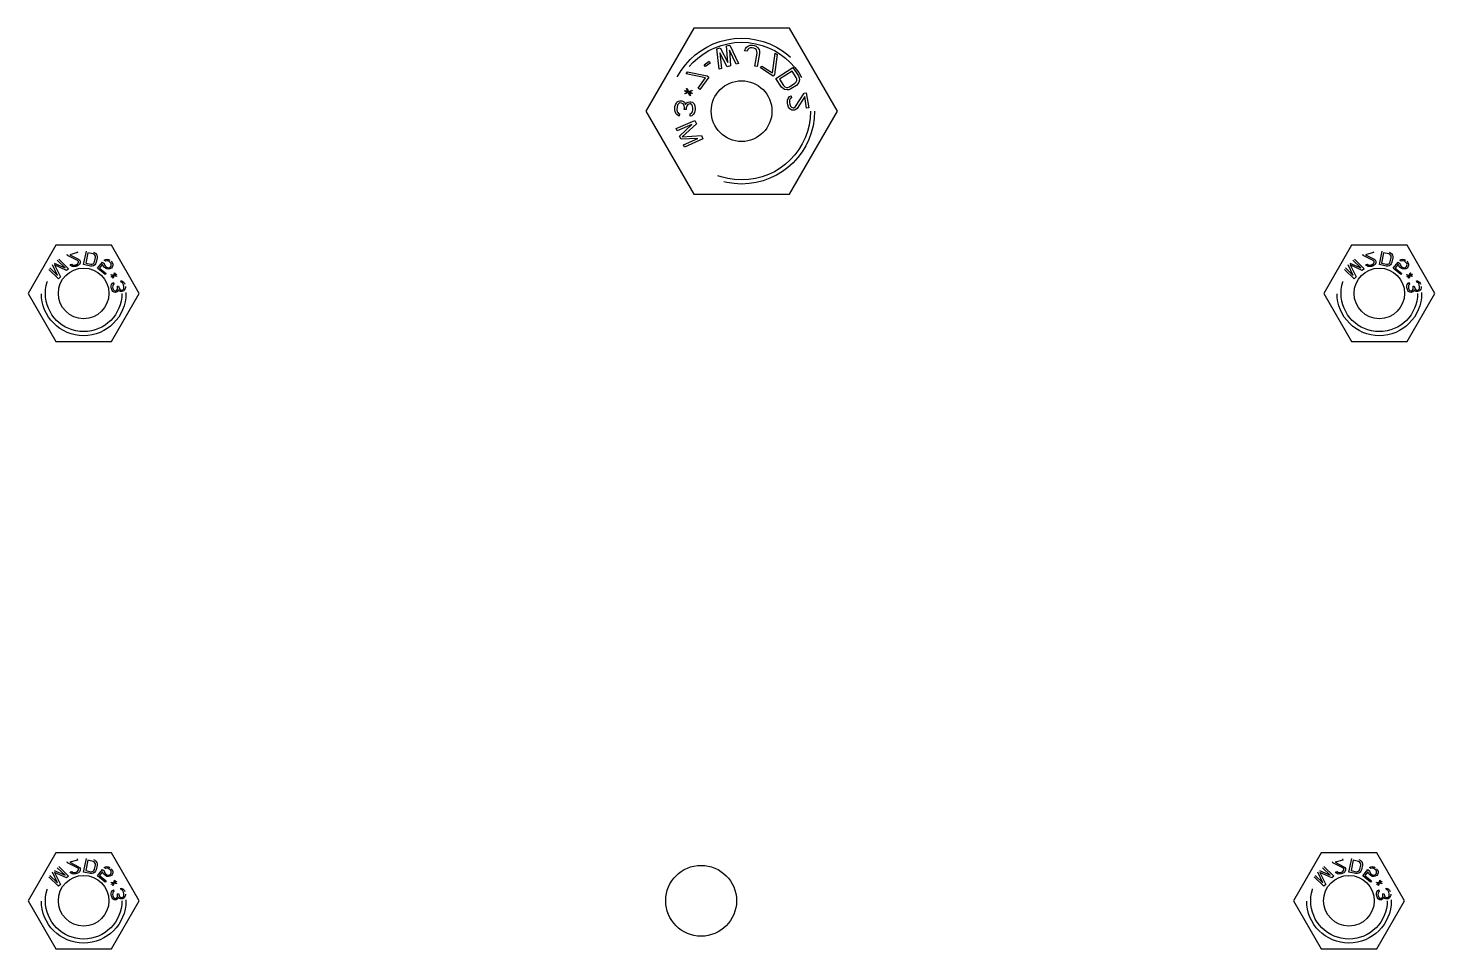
# Model space of a CAD drawing. Header units: millimetres. Extents: x 1262 to 3787, y 0 to 841.
# Drawn here: x 2233.9 to 2303.4, y 370.8 to 416.3 of the extents above; entities that cross this region are included whole.
import ezdxf

# ---------------------------------------------------------------- set-up
doc = ezdxf.new("R2010")
doc.units = ezdxf.units.MM
doc.header["$LTSCALE"] = 65.395
doc.linetypes.add('HIDDEN', pattern=[0.2, 0.1, -0.1])
doc.layers.get('0').update_dxf_attribs({"linetype": 'CONTINUOUS'})
doc.layers.add('02___PRT_ALL_AXES', color=7, linetype='CONTINUOUS')
doc.layers.add('DEFAULT_2', color=8, linetype='HIDDEN')

msp = doc.modelspace()

# ---------------------------------------------------------------- linework, layer by layer
at = {"color": 7, "linetype": 'Continuous'}
for p, q in [((2266.767, 416.304), (2264.4, 412.204)), ((2271.501, 416.304), (2266.767, 416.304)), ((2273.869, 412.204), (2271.501, 416.304)), ((2264.4, 412.204), (2266.767, 408.104)), ((2271.501, 408.104), (2273.869, 412.204)), ((2266.767, 408.104), (2271.501, 408.104)), ((2235.263, 405.579), (2233.892, 403.204)), ((2238.005, 405.579), (2235.263, 405.579)), ((2239.377, 403.204), (2238.005, 405.579)), ((2299.263, 405.579), (2297.892, 403.204)), ((2302.005, 405.579), (2299.263, 405.579)), ((2303.377, 403.204), (2302.005, 405.579)), ((2233.892, 403.204), (2235.263, 400.829)), ((2238.005, 400.829), (2239.377, 403.204)), ((2297.892, 403.204), (2299.263, 400.829)), ((2302.005, 400.829), (2303.377, 403.204)), ((2235.263, 400.829), (2238.005, 400.829)), ((2299.263, 400.829), (2302.005, 400.829)), ((2235.263, 375.579), (2233.892, 373.204)), ((2238.005, 375.579), (2235.263, 375.579)), ((2239.377, 373.204), (2238.005, 375.579)), ((2297.763, 375.579), (2296.392, 373.204)), ((2300.505, 375.579), (2297.763, 375.579)), ((2301.877, 373.204), (2300.505, 375.579)), ((2233.892, 373.204), (2235.263, 370.829)), ((2238.005, 370.829), (2239.377, 373.204)), ((2296.392, 373.204), (2297.763, 370.829)), ((2300.505, 370.829), (2301.877, 373.204)), ((2235.263, 370.829), (2238.005, 370.829)), ((2297.763, 370.829), (2300.505, 370.829))]:
    msp.add_line(p, q, dxfattribs=at)
at = {"layer": '02___PRT_ALL_AXES', "color": 3, "linetype": 'Continuous'}
for centre, radius in [((2269.134, 412.204), 1.5), ((2236.634, 403.204), 1.25), ((2300.634, 403.204), 1.25), ((2267.134, 373.204), 1.75), ((2236.634, 373.204), 1.25), ((2299.134, 373.204), 1.25)]:
    msp.add_circle(centre, radius, dxfattribs=at)
at = {"layer": 'DEFAULT_2', "color": 8, "linetype": 'HIDDEN'}
for p, q in [((2267.911, 415.287), (2268.071, 415.332)), ((2268.024, 414.279), (2267.911, 415.287)), ((2268.425, 414.393), (2268.055, 415.084)), ((2268.055, 415.084), (2268.145, 414.313)), ((2268.071, 415.332), (2268.453, 414.6)), ((2268.392, 415.423), (2268.552, 415.469)), ((2268.453, 414.6), (2268.392, 415.423)), ((2268.866, 414.518), (2268.536, 415.221)), ((2268.536, 415.221), (2268.585, 414.439)), ((2268.552, 415.469), (2268.986, 414.553)), ((2269.283, 415.183), (2269.322, 415.284)), ((2269.406, 415.161), (2269.283, 415.183)), ((2269.322, 415.284), (2269.378, 415.361)), ((2269.378, 415.361), (2269.475, 415.43)), ((2269.441, 415.241), (2269.406, 415.161)), ((2269.494, 415.297), (2269.441, 415.241)), ((2269.475, 415.43), (2269.564, 415.457)), ((2269.563, 415.328), (2269.494, 415.297)), ((2269.648, 415.334), (2269.563, 415.328)), ((2269.564, 415.457), (2269.671, 415.46)), ((2269.73, 415.32), (2269.648, 415.334)), ((2269.671, 415.46), (2269.753, 415.445)), ((2269.809, 415.284), (2269.73, 415.32)), ((2269.753, 415.445), (2269.852, 415.406)), ((2269.783, 414.424), (2269.898, 415.074)), ((2269.863, 415.231), (2269.809, 415.284)), ((2269.852, 415.406), (2269.926, 415.35)), ((2269.893, 415.161), (2269.863, 415.231)), ((2269.898, 415.074), (2269.893, 415.161)), ((2270.021, 415.052), (2269.906, 414.402)), ((2269.926, 415.35), (2269.993, 415.251)), ((2269.993, 415.251), (2270.019, 415.16)), ((2270.019, 415.16), (2270.021, 415.052)), ((2270.652, 414.088), (2270.787, 415.065)), ((2270.892, 414.997), (2270.757, 414.02)), ((2270.787, 415.065), (2270.892, 414.997)), ((2266.391, 414.045), (2266.466, 414.145)), ((2266.466, 414.145), (2267.431, 413.944)), ((2267.288, 414.495), (2267.525, 414.665)), ((2267.35, 414.409), (2267.288, 414.495)), ((2267.587, 414.579), (2267.35, 414.409)), ((2267.525, 414.665), (2267.587, 414.579)), ((2268.145, 414.313), (2268.024, 414.279)), ((2268.585, 414.439), (2268.425, 414.393)), ((2268.986, 414.553), (2268.866, 414.518)), ((2269.906, 414.402), (2269.783, 414.424)), ((2270.069, 414.338), (2270.127, 414.428)), ((2270.699, 413.931), (2270.069, 414.338)), ((2270.127, 414.428), (2270.652, 414.088)), ((2270.83, 413.812), (2271.667, 414.36)), ((2271.629, 414.185), (2271.006, 413.777)), ((2271.834, 413.872), (2271.629, 414.185)), ((2271.667, 414.36), (2271.941, 413.942)), ((2267.356, 413.844), (2266.391, 414.045)), ((2266.982, 413.343), (2267.356, 413.844)), ((2267.516, 413.88), (2267.067, 413.28)), ((2267.431, 413.944), (2267.516, 413.88)), ((2270.757, 414.02), (2270.699, 413.931)), ((2271.104, 413.394), (2270.83, 413.812)), ((2271.006, 413.777), (2271.211, 413.464)), ((2271.211, 413.464), (2271.274, 413.406)), ((2271.503, 413.406), (2271.77, 413.581)), ((2271.839, 413.476), (2271.572, 413.301)), ((2271.77, 413.581), (2271.83, 413.645)), ((2271.83, 413.645), (2271.86, 413.715)), ((2271.862, 413.79), (2271.834, 413.872)), ((2271.916, 413.552), (2271.839, 413.476)), ((2271.86, 413.715), (2271.862, 413.79)), ((2271.965, 413.633), (2271.916, 413.552)), ((2271.941, 413.942), (2271.98, 413.843)), ((2271.99, 413.75), (2271.965, 413.633)), ((2271.98, 413.843), (2271.99, 413.75)), ((2266.322, 413.192), (2266.336, 413.231)), ((2266.462, 413.141), (2266.322, 413.192)), ((2266.326, 413.08), (2266.462, 413.141)), ((2266.338, 413.053), (2266.326, 413.08)), ((2266.336, 413.231), (2266.476, 413.18)), ((2266.501, 413.126), (2266.338, 413.053)), ((2266.412, 413.314), (2266.439, 413.326)), ((2266.476, 413.18), (2266.412, 413.314)), ((2266.439, 413.326), (2266.516, 413.165)), ((2266.578, 412.964), (2266.501, 413.126)), ((2266.516, 413.165), (2266.679, 413.238)), ((2266.681, 413.06), (2266.541, 413.111)), ((2266.541, 413.111), (2266.605, 412.977)), ((2266.692, 413.211), (2266.556, 413.15)), ((2266.556, 413.15), (2266.696, 413.099)), ((2266.605, 412.977), (2266.578, 412.964)), ((2266.679, 413.238), (2266.692, 413.211)), ((2266.696, 413.099), (2266.681, 413.06)), ((2267.067, 413.28), (2266.982, 413.343)), ((2271.179, 413.318), (2271.104, 413.394)), ((2271.26, 413.272), (2271.179, 413.318)), ((2271.377, 413.249), (2271.26, 413.272)), ((2271.274, 413.406), (2271.344, 413.377)), ((2271.344, 413.377), (2271.42, 413.377)), ((2271.471, 413.261), (2271.377, 413.249)), ((2271.398, 412.745), (2271.426, 412.834)), ((2271.4, 412.597), (2271.398, 412.745)), ((2271.42, 413.377), (2271.503, 413.406)), ((2271.426, 412.834), (2271.497, 412.93)), ((2271.572, 413.301), (2271.471, 413.261)), ((2271.497, 412.93), (2271.577, 412.964)), ((2271.506, 412.742), (2271.502, 412.635)), ((2271.538, 412.81), (2271.506, 412.742)), ((2271.594, 412.862), (2271.538, 412.81)), ((2271.577, 412.964), (2271.594, 412.862)), ((2271.794, 412.43), (2272.225, 413.092)), ((2272.252, 412.928), (2271.874, 412.338)), ((2272.225, 413.092), (2272.33, 413.109)), ((2272.346, 412.352), (2272.252, 412.928)), ((2272.33, 413.109), (2272.451, 412.369)), ((2265.834, 412.265), (2265.841, 412.431)), ((2265.851, 412.181), (2265.834, 412.265)), ((2265.841, 412.431), (2265.866, 412.514)), ((2265.89, 412.095), (2265.851, 412.181)), ((2265.866, 412.514), (2265.912, 412.595)), ((2265.93, 412.031), (2265.89, 412.095)), ((2265.912, 412.595), (2265.957, 412.656)), ((2265.946, 412.406), (2265.941, 412.281)), ((2265.941, 412.281), (2265.958, 412.176)), ((2265.972, 412.509), (2265.946, 412.406)), ((2265.957, 412.656), (2266.023, 412.694)), ((2265.958, 412.176), (2265.977, 412.133)), ((2265.995, 412.55), (2265.972, 412.509)), ((2265.977, 412.133), (2266.018, 412.09)), ((2266.04, 412.589), (2265.995, 412.55)), ((2266.018, 412.09), (2266.059, 412.067)), ((2266.023, 412.694), (2266.088, 412.712)), ((2266.083, 412.608), (2266.04, 412.589)), ((2266.059, 412.067), (2266.055, 411.963)), ((2266.168, 412.605), (2266.083, 412.608)), ((2266.088, 412.712), (2266.173, 412.709)), ((2266.251, 412.559), (2266.168, 412.605)), ((2266.173, 412.709), (2266.257, 412.684)), ((2266.291, 412.495), (2266.251, 412.559)), ((2266.257, 412.684), (2266.319, 412.64)), ((2266.307, 412.369), (2266.291, 412.495)), ((2266.303, 412.286), (2266.307, 412.369)), ((2266.388, 412.282), (2266.303, 412.286)), ((2266.319, 412.64), (2266.357, 412.534)), ((2266.357, 412.534), (2266.424, 412.614)), ((2266.392, 412.365), (2266.388, 412.282)), ((2266.44, 412.488), (2266.392, 412.365)), ((2266.424, 412.614), (2266.49, 412.653)), ((2266.484, 412.528), (2266.44, 412.488)), ((2266.571, 412.566), (2266.484, 412.528)), ((2266.49, 412.653), (2266.576, 412.67)), ((2266.614, 412.564), (2266.571, 412.566)), ((2266.576, 412.67), (2266.618, 412.668)), ((2266.587, 411.961), (2266.592, 412.065)), ((2266.592, 412.065), (2266.657, 412.104)), ((2266.676, 412.52), (2266.614, 412.564)), ((2266.618, 412.668), (2266.702, 412.644)), ((2266.657, 412.104), (2266.703, 412.164)), ((2266.762, 412.057), (2266.673, 411.978)), ((2266.715, 412.455), (2266.676, 412.52)), ((2266.702, 412.644), (2266.784, 412.557)), ((2266.703, 412.164), (2266.728, 412.267)), ((2266.732, 412.35), (2266.715, 412.455)), ((2266.728, 412.267), (2266.732, 412.35)), ((2266.808, 412.139), (2266.762, 412.057)), ((2266.784, 412.557), (2266.823, 412.472)), ((2266.836, 412.283), (2266.808, 412.139)), ((2266.823, 412.472), (2266.837, 412.325)), ((2266.837, 412.325), (2266.836, 412.283)), ((2271.414, 412.515), (2271.4, 412.597)), ((2271.455, 412.395), (2271.414, 412.515)), ((2271.511, 412.32), (2271.455, 412.395)), ((2271.502, 412.635), (2271.516, 412.553)), ((2271.608, 412.252), (2271.511, 412.32)), ((2271.516, 412.553), (2271.553, 412.454)), ((2271.553, 412.454), (2271.606, 412.399)), ((2271.606, 412.399), (2271.675, 412.368)), ((2271.696, 412.245), (2271.608, 412.252)), ((2271.675, 412.368), (2271.717, 412.375)), ((2271.738, 412.252), (2271.696, 412.245)), ((2271.717, 412.375), (2271.794, 412.43)), ((2271.818, 412.286), (2271.738, 412.252)), ((2271.874, 412.338), (2271.818, 412.286)), ((2272.451, 412.369), (2272.346, 412.352)), ((2265.908, 411.35), (2266.825, 411.747)), ((2265.992, 411.987), (2265.93, 412.031)), ((2266.68, 411.548), (2265.957, 411.235)), ((2266.055, 411.963), (2265.992, 411.987)), ((2266.073, 410.967), (2266.68, 411.548)), ((2266.9, 411.575), (2266.204, 410.933)), ((2266.673, 411.978), (2266.587, 411.961)), ((2266.825, 411.747), (2266.9, 411.575)), ((2265.957, 411.235), (2265.908, 411.35)), ((2266.14, 410.814), (2266.073, 410.967)), ((2266.978, 410.86), (2266.14, 410.814)), ((2266.204, 410.933), (2267.148, 411.002)), ((2266.256, 410.547), (2266.978, 410.86)), ((2267.223, 410.83), (2266.306, 410.432)), ((2267.148, 411.002), (2267.223, 410.83)), ((2266.306, 410.432), (2266.256, 410.547)), ((2235.833, 405.072), (2235.817, 405.127)), ((2236.338, 405.214), (2235.945, 405.103)), ((2235.945, 405.103), (2236.385, 404.887)), ((2236.322, 405.27), (2236.338, 405.214)), ((2236.634, 404.624), (2236.774, 405.289)), ((2236.845, 405.203), (2236.738, 404.693)), ((2237.102, 405.15), (2236.845, 405.203)), ((2237.156, 405.123), (2237.102, 405.15)), ((2237.125, 405.235), (2237.189, 405.207)), ((2237.193, 405.085), (2237.156, 405.123)), ((2237.189, 405.207), (2237.24, 405.166)), ((2237.24, 405.166), (2237.285, 405.096)), ((2299.833, 405.072), (2299.817, 405.127)), ((2300.338, 405.214), (2299.945, 405.103)), ((2299.945, 405.103), (2300.385, 404.887)), ((2300.322, 405.27), (2300.338, 405.214)), ((2300.634, 404.624), (2300.774, 405.289)), ((2300.845, 405.203), (2300.738, 404.693)), ((2301.102, 405.15), (2300.845, 405.203)), ((2301.156, 405.123), (2301.102, 405.15)), ((2301.125, 405.235), (2301.189, 405.207)), ((2301.193, 405.085), (2301.156, 405.123)), ((2301.189, 405.207), (2301.24, 405.166)), ((2301.24, 405.166), (2301.285, 405.096)), ((2234.964, 404.459), (2235.347, 404.087)), ((2235.347, 404.087), (2235.094, 404.617)), ((2235.176, 404.701), (2235.713, 404.464)), ((2235.789, 404.329), (2235.188, 404.607)), ((2235.188, 404.607), (2235.484, 404.015)), ((2235.713, 404.464), (2235.329, 404.836)), ((2235.4, 404.89), (2235.881, 404.423)), ((2235.881, 404.423), (2235.789, 404.329)), ((2236.327, 404.824), (2235.833, 405.072)), ((2235.973, 404.631), (2236.043, 404.651)), ((2236.003, 404.578), (2235.973, 404.631)), ((2236.075, 404.536), (2236.003, 404.578)), ((2236.043, 404.651), (2236.083, 404.616)), ((2236.14, 404.524), (2236.075, 404.536)), ((2236.083, 404.616), (2236.133, 404.599)), ((2236.133, 404.599), (2236.208, 404.605)), ((2236.242, 404.537), (2236.14, 404.524)), ((2236.208, 404.605), (2236.264, 404.621)), ((2236.298, 404.553), (2236.242, 404.537)), ((2236.264, 404.621), (2236.33, 404.655)), ((2236.378, 404.591), (2236.298, 404.553)), ((2236.372, 404.775), (2236.327, 404.824)), ((2236.33, 404.655), (2236.364, 404.695)), ((2236.364, 404.695), (2236.38, 404.746)), ((2236.38, 404.746), (2236.372, 404.775)), ((2236.426, 404.636), (2236.378, 404.591)), ((2236.385, 404.887), (2236.425, 404.852)), ((2236.425, 404.852), (2236.456, 404.799)), ((2236.466, 404.709), (2236.426, 404.636)), ((2236.456, 404.799), (2236.464, 404.77)), ((2236.464, 404.77), (2236.466, 404.709)), ((2236.977, 404.552), (2236.634, 404.624)), ((2236.738, 404.693), (2236.995, 404.639)), ((2237.051, 404.552), (2236.977, 404.552)), ((2236.995, 404.639), (2237.055, 404.642)), ((2237.115, 404.569), (2237.051, 404.552)), ((2237.055, 404.642), (2237.104, 404.662)), ((2237.104, 404.662), (2237.142, 404.7)), ((2237.184, 404.615), (2237.115, 404.569)), ((2237.142, 404.7), (2237.169, 404.755)), ((2237.169, 404.755), (2237.214, 404.974)), ((2237.225, 404.667), (2237.184, 404.615)), ((2237.212, 405.035), (2237.193, 405.085)), ((2237.214, 404.974), (2237.212, 405.035)), ((2237.254, 404.737), (2237.225, 404.667)), ((2237.3, 404.956), (2237.254, 404.737)), ((2237.285, 405.096), (2237.301, 405.032)), ((2237.301, 405.032), (2237.3, 404.956)), ((2237.316, 404.443), (2237.562, 404.742)), ((2237.699, 404.128), (2237.316, 404.443)), ((2237.571, 404.638), (2237.42, 404.454)), ((2237.42, 404.454), (2237.746, 404.185)), ((2237.562, 404.742), (2237.641, 404.677)), ((2237.599, 404.557), (2237.571, 404.638)), ((2237.646, 404.499), (2237.599, 404.557)), ((2237.641, 404.677), (2237.658, 404.605)), ((2237.713, 404.444), (2237.646, 404.499)), ((2237.648, 404.845), (2237.708, 404.873)), ((2237.715, 404.79), (2237.648, 404.845)), ((2237.658, 404.605), (2237.693, 404.557)), ((2237.693, 404.557), (2237.761, 404.501)), ((2237.708, 404.873), (2237.78, 404.891)), ((2237.779, 404.409), (2237.713, 404.444)), ((2237.776, 404.817), (2237.715, 404.79)), ((2237.761, 404.501), (2237.815, 404.475)), ((2237.828, 404.812), (2237.776, 404.817)), ((2237.864, 404.397), (2237.779, 404.409)), ((2237.78, 404.891), (2237.864, 404.879)), ((2237.815, 404.475), (2237.868, 404.471)), ((2237.883, 404.787), (2237.828, 404.812)), ((2237.864, 404.879), (2237.928, 404.845)), ((2237.935, 404.415), (2237.864, 404.397)), ((2237.868, 404.471), (2237.919, 404.486)), ((2237.95, 404.731), (2237.883, 404.787)), ((2237.919, 404.486), (2237.959, 404.512)), ((2238.005, 404.454), (2237.935, 404.415)), ((2237.986, 404.682), (2237.95, 404.731)), ((2237.959, 404.512), (2237.977, 404.535)), ((2237.977, 404.535), (2237.995, 404.578)), ((2238.001, 404.631), (2237.986, 404.682)), ((2237.995, 404.578), (2238.001, 404.631)), ((2237.999, 404.786), (2238.044, 404.73)), ((2238.043, 404.5), (2238.005, 404.454)), ((2238.068, 404.576), (2238.043, 404.5)), ((2238.044, 404.73), (2238.072, 404.65)), ((2238.072, 404.65), (2238.068, 404.576)), ((2298.964, 404.459), (2299.347, 404.087)), ((2299.347, 404.087), (2299.094, 404.617)), ((2299.176, 404.701), (2299.713, 404.464)), ((2299.789, 404.329), (2299.188, 404.607)), ((2299.188, 404.607), (2299.484, 404.015)), ((2299.713, 404.464), (2299.329, 404.836)), ((2299.4, 404.89), (2299.881, 404.423)), ((2299.881, 404.423), (2299.789, 404.329)), ((2300.327, 404.824), (2299.833, 405.072)), ((2299.973, 404.631), (2300.043, 404.651)), ((2300.003, 404.578), (2299.973, 404.631)), ((2300.075, 404.536), (2300.003, 404.578)), ((2300.043, 404.651), (2300.083, 404.616)), ((2300.14, 404.524), (2300.075, 404.536)), ((2300.083, 404.616), (2300.133, 404.599)), ((2300.133, 404.599), (2300.208, 404.605)), ((2300.242, 404.537), (2300.14, 404.524)), ((2300.208, 404.605), (2300.264, 404.621)), ((2300.298, 404.553), (2300.242, 404.537)), ((2300.264, 404.621), (2300.33, 404.655)), ((2300.378, 404.591), (2300.298, 404.553)), ((2300.372, 404.775), (2300.327, 404.824)), ((2300.33, 404.655), (2300.364, 404.695)), ((2300.364, 404.695), (2300.38, 404.746)), ((2300.38, 404.746), (2300.372, 404.775)), ((2300.426, 404.636), (2300.378, 404.591)), ((2300.385, 404.887), (2300.425, 404.852)), ((2300.425, 404.852), (2300.456, 404.799)), ((2300.466, 404.709), (2300.426, 404.636)), ((2300.456, 404.799), (2300.464, 404.77)), ((2300.464, 404.77), (2300.466, 404.709)), ((2300.977, 404.552), (2300.634, 404.624)), ((2300.738, 404.693), (2300.995, 404.639)), ((2301.051, 404.552), (2300.977, 404.552)), ((2300.995, 404.639), (2301.055, 404.642)), ((2301.115, 404.569), (2301.051, 404.552)), ((2301.055, 404.642), (2301.104, 404.662)), ((2301.104, 404.662), (2301.142, 404.7)), ((2301.184, 404.615), (2301.115, 404.569)), ((2301.142, 404.7), (2301.169, 404.755)), ((2301.169, 404.755), (2301.214, 404.974)), ((2301.225, 404.667), (2301.184, 404.615)), ((2301.212, 405.035), (2301.193, 405.085)), ((2301.214, 404.974), (2301.212, 405.035)), ((2301.254, 404.737), (2301.225, 404.667)), ((2301.3, 404.956), (2301.254, 404.737)), ((2301.285, 405.096), (2301.301, 405.032)), ((2301.301, 405.032), (2301.3, 404.956)), ((2301.316, 404.443), (2301.562, 404.742)), ((2301.699, 404.128), (2301.316, 404.443)), ((2301.571, 404.638), (2301.42, 404.454)), ((2301.42, 404.454), (2301.746, 404.185)), ((2301.562, 404.742), (2301.641, 404.677)), ((2301.599, 404.557), (2301.571, 404.638)), ((2301.646, 404.499), (2301.599, 404.557)), ((2301.641, 404.677), (2301.658, 404.605)), ((2301.713, 404.444), (2301.646, 404.499)), ((2301.648, 404.845), (2301.708, 404.873)), ((2301.715, 404.79), (2301.648, 404.845)), ((2301.658, 404.605), (2301.693, 404.557)), ((2301.693, 404.557), (2301.761, 404.501)), ((2301.708, 404.873), (2301.78, 404.891)), ((2301.779, 404.409), (2301.713, 404.444)), ((2301.776, 404.817), (2301.715, 404.79)), ((2301.761, 404.501), (2301.815, 404.475)), ((2301.828, 404.812), (2301.776, 404.817)), ((2301.864, 404.397), (2301.779, 404.409)), ((2301.78, 404.891), (2301.864, 404.879)), ((2301.815, 404.475), (2301.868, 404.471)), ((2301.883, 404.787), (2301.828, 404.812)), ((2301.864, 404.879), (2301.928, 404.845)), ((2301.935, 404.415), (2301.864, 404.397)), ((2301.868, 404.471), (2301.919, 404.486)), ((2301.95, 404.731), (2301.883, 404.787)), ((2301.919, 404.486), (2301.959, 404.512)), ((2302.005, 404.454), (2301.935, 404.415)), ((2301.986, 404.682), (2301.95, 404.731)), ((2301.959, 404.512), (2301.977, 404.535)), ((2301.977, 404.535), (2301.995, 404.578)), ((2302.001, 404.631), (2301.986, 404.682)), ((2301.995, 404.578), (2302.001, 404.631)), ((2301.999, 404.786), (2302.044, 404.73)), ((2302.043, 404.5), (2302.005, 404.454)), ((2302.068, 404.576), (2302.043, 404.5)), ((2302.044, 404.73), (2302.072, 404.65)), ((2302.072, 404.65), (2302.068, 404.576)), ((2235.393, 403.921), (2234.912, 404.388)), ((2235.484, 404.015), (2235.393, 403.921)), ((2237.746, 404.185), (2237.699, 404.128)), ((2237.992, 404.108), (2237.997, 404.128)), ((2238.093, 404.083), (2237.992, 404.108)), ((2237.997, 404.128), (2238.118, 404.098)), ((2238.003, 404.03), (2238.093, 404.083)), ((2238.017, 404.005), (2238.003, 404.03)), ((2238.011, 403.645), (2238.058, 403.713)), ((2238.107, 404.058), (2238.017, 404.005)), ((2238.058, 403.713), (2238.114, 403.739)), ((2238.08, 403.957), (2238.107, 404.058)), ((2238.1, 403.952), (2238.08, 403.957)), ((2238.133, 404.073), (2238.1, 403.952)), ((2238.114, 403.739), (2238.128, 403.667)), ((2238.118, 404.098), (2238.151, 404.218)), ((2238.254, 404.042), (2238.133, 404.073)), ((2238.172, 404.213), (2238.144, 404.113)), ((2238.144, 404.113), (2238.234, 404.165)), ((2238.151, 404.218), (2238.172, 404.213)), ((2238.249, 404.14), (2238.159, 404.088)), ((2238.159, 404.088), (2238.26, 404.062)), ((2238.234, 404.165), (2238.249, 404.14)), ((2238.26, 404.062), (2238.254, 404.042)), ((2238.477, 403.823), (2238.524, 403.817)), ((2238.491, 403.751), (2238.477, 403.823)), ((2238.523, 403.743), (2238.491, 403.751)), ((2238.557, 403.72), (2238.523, 403.743)), ((2238.524, 403.817), (2238.573, 403.797)), ((2238.577, 403.694), (2238.557, 403.72)), ((2238.573, 403.797), (2238.61, 403.759)), ((2238.61, 403.759), (2238.651, 403.708)), ((2238.651, 403.708), (2238.675, 403.657)), ((2299.393, 403.921), (2298.912, 404.388)), ((2299.484, 404.015), (2299.393, 403.921)), ((2301.746, 404.185), (2301.699, 404.128)), ((2301.992, 404.108), (2301.997, 404.128)), ((2302.093, 404.083), (2301.992, 404.108)), ((2301.997, 404.128), (2302.118, 404.098)), ((2302.003, 404.03), (2302.093, 404.083)), ((2302.017, 404.005), (2302.003, 404.03)), ((2302.011, 403.645), (2302.058, 403.713)), ((2302.107, 404.058), (2302.017, 404.005)), ((2302.058, 403.713), (2302.114, 403.739)), ((2302.08, 403.957), (2302.107, 404.058)), ((2302.1, 403.952), (2302.08, 403.957)), ((2302.133, 404.073), (2302.1, 403.952)), ((2302.114, 403.739), (2302.128, 403.667)), ((2302.118, 404.098), (2302.151, 404.218)), ((2302.254, 404.042), (2302.133, 404.073)), ((2302.172, 404.213), (2302.144, 404.113)), ((2302.144, 404.113), (2302.234, 404.165)), ((2302.151, 404.218), (2302.172, 404.213)), ((2302.249, 404.14), (2302.159, 404.088)), ((2302.159, 404.088), (2302.26, 404.062)), ((2302.234, 404.165), (2302.249, 404.14)), ((2302.26, 404.062), (2302.254, 404.042)), ((2302.477, 403.823), (2302.524, 403.817)), ((2302.491, 403.751), (2302.477, 403.823)), ((2302.523, 403.743), (2302.491, 403.751)), ((2302.557, 403.72), (2302.523, 403.743)), ((2302.524, 403.817), (2302.573, 403.797)), ((2302.577, 403.694), (2302.557, 403.72)), ((2302.573, 403.797), (2302.61, 403.759)), ((2302.61, 403.759), (2302.651, 403.708)), ((2302.651, 403.708), (2302.675, 403.657)), ((2237.992, 403.582), (2238.011, 403.645)), ((2237.997, 403.479), (2237.992, 403.582)), ((2238.002, 403.45), (2237.997, 403.479)), ((2238.036, 403.353), (2238.002, 403.45)), ((2238.076, 403.301), (2238.036, 403.353)), ((2238.068, 403.582), (2238.067, 403.507)), ((2238.067, 403.507), (2238.078, 403.45)), ((2238.089, 403.63), (2238.068, 403.582)), ((2238.146, 403.255), (2238.076, 403.301)), ((2238.078, 403.45), (2238.106, 403.381)), ((2238.128, 403.667), (2238.089, 403.63)), ((2238.106, 403.381), (2238.144, 403.344)), ((2238.144, 403.344), (2238.193, 403.323)), ((2238.207, 403.252), (2238.146, 403.255)), ((2238.193, 403.323), (2238.223, 403.329)), ((2238.236, 403.257), (2238.207, 403.252)), ((2238.223, 403.329), (2238.276, 403.369)), ((2238.292, 403.283), (2238.236, 403.257)), ((2238.276, 403.369), (2238.299, 403.403)), ((2238.33, 403.32), (2238.292, 403.283)), ((2238.299, 403.403), (2238.312, 403.495)), ((2238.301, 403.552), (2238.36, 403.563)), ((2238.312, 403.495), (2238.301, 403.552)), ((2238.363, 403.386), (2238.33, 403.32)), ((2238.36, 403.563), (2238.371, 403.506)), ((2238.406, 403.32), (2238.363, 403.386)), ((2238.371, 403.506), (2238.402, 403.423)), ((2238.402, 403.423), (2238.439, 403.385)), ((2238.456, 403.299), (2238.406, 403.32)), ((2238.439, 403.385), (2238.503, 403.368)), ((2238.517, 403.296), (2238.456, 403.299)), ((2238.503, 403.368), (2238.562, 403.379)), ((2238.575, 403.307), (2238.517, 403.296)), ((2238.562, 403.379), (2238.588, 403.399)), ((2238.617, 403.33), (2238.575, 403.307)), ((2238.606, 403.625), (2238.577, 403.694)), ((2238.588, 403.399), (2238.612, 403.433)), ((2238.622, 403.539), (2238.606, 403.625)), ((2238.612, 403.433), (2238.621, 403.465)), ((2238.655, 403.367), (2238.617, 403.33)), ((2238.621, 403.465), (2238.622, 403.539)), ((2238.676, 403.416), (2238.655, 403.367)), ((2238.694, 403.479), (2238.676, 403.416)), ((2238.698, 403.535), (2238.694, 403.479)), ((2301.992, 403.582), (2302.011, 403.645)), ((2301.997, 403.479), (2301.992, 403.582)), ((2302.002, 403.45), (2301.997, 403.479)), ((2302.036, 403.353), (2302.002, 403.45)), ((2302.076, 403.301), (2302.036, 403.353)), ((2302.068, 403.582), (2302.067, 403.507)), ((2302.067, 403.507), (2302.078, 403.45)), ((2302.089, 403.63), (2302.068, 403.582)), ((2302.146, 403.255), (2302.076, 403.301)), ((2302.078, 403.45), (2302.106, 403.381)), ((2302.128, 403.667), (2302.089, 403.63)), ((2302.106, 403.381), (2302.144, 403.344)), ((2302.144, 403.344), (2302.193, 403.323)), ((2302.207, 403.252), (2302.146, 403.255)), ((2302.193, 403.323), (2302.223, 403.329)), ((2302.236, 403.257), (2302.207, 403.252)), ((2302.223, 403.329), (2302.276, 403.369)), ((2302.292, 403.283), (2302.236, 403.257)), ((2302.276, 403.369), (2302.299, 403.403)), ((2302.33, 403.32), (2302.292, 403.283)), ((2302.299, 403.403), (2302.312, 403.495)), ((2302.301, 403.552), (2302.36, 403.563)), ((2302.312, 403.495), (2302.301, 403.552)), ((2302.363, 403.386), (2302.33, 403.32)), ((2302.36, 403.563), (2302.371, 403.506)), ((2302.406, 403.32), (2302.363, 403.386)), ((2302.371, 403.506), (2302.402, 403.423)), ((2302.402, 403.423), (2302.439, 403.385)), ((2302.456, 403.299), (2302.406, 403.32)), ((2302.439, 403.385), (2302.503, 403.368)), ((2302.517, 403.296), (2302.456, 403.299)), ((2302.503, 403.368), (2302.562, 403.379)), ((2302.575, 403.307), (2302.517, 403.296)), ((2302.562, 403.379), (2302.588, 403.399)), ((2302.617, 403.33), (2302.575, 403.307)), ((2302.606, 403.625), (2302.577, 403.694)), ((2302.588, 403.399), (2302.612, 403.433)), ((2302.622, 403.539), (2302.606, 403.625)), ((2302.612, 403.433), (2302.621, 403.465)), ((2302.655, 403.367), (2302.617, 403.33)), ((2302.621, 403.465), (2302.622, 403.539)), ((2302.676, 403.416), (2302.655, 403.367)), ((2302.694, 403.479), (2302.676, 403.416)), ((2302.698, 403.535), (2302.694, 403.479)), ((2236.322, 375.27), (2236.338, 375.214)), ((2236.634, 374.624), (2236.774, 375.289)), ((2237.125, 375.235), (2237.189, 375.207)), ((2298.822, 375.27), (2298.838, 375.214)), ((2299.134, 374.624), (2299.274, 375.289)), ((2299.625, 375.235), (2299.689, 375.207)), ((2235.347, 374.087), (2235.094, 374.617)), ((2235.176, 374.701), (2235.713, 374.464)), ((2235.789, 374.329), (2235.188, 374.607)), ((2235.188, 374.607), (2235.484, 374.015)), ((2235.713, 374.464), (2235.329, 374.836)), ((2235.4, 374.89), (2235.881, 374.423)), ((2235.833, 375.072), (2235.817, 375.127)), ((2236.327, 374.824), (2235.833, 375.072)), ((2236.338, 375.214), (2235.945, 375.103)), ((2235.945, 375.103), (2236.385, 374.887)), ((2235.973, 374.631), (2236.043, 374.651)), ((2236.003, 374.578), (2235.973, 374.631)), ((2236.075, 374.536), (2236.003, 374.578)), ((2236.043, 374.651), (2236.083, 374.616)), ((2236.14, 374.524), (2236.075, 374.536)), ((2236.083, 374.616), (2236.133, 374.599)), ((2236.133, 374.599), (2236.208, 374.605)), ((2236.242, 374.537), (2236.14, 374.524)), ((2236.208, 374.605), (2236.264, 374.621)), ((2236.298, 374.553), (2236.242, 374.537)), ((2236.264, 374.621), (2236.33, 374.655)), ((2236.378, 374.591), (2236.298, 374.553)), ((2236.372, 374.775), (2236.327, 374.824)), ((2236.33, 374.655), (2236.364, 374.695)), ((2236.364, 374.695), (2236.38, 374.746)), ((2236.38, 374.746), (2236.372, 374.775)), ((2236.426, 374.636), (2236.378, 374.591)), ((2236.385, 374.887), (2236.425, 374.852)), ((2236.425, 374.852), (2236.456, 374.799)), ((2236.466, 374.709), (2236.426, 374.636)), ((2236.456, 374.799), (2236.464, 374.77)), ((2236.464, 374.77), (2236.466, 374.709)), ((2236.977, 374.552), (2236.634, 374.624)), ((2236.845, 375.203), (2236.738, 374.693)), ((2236.738, 374.693), (2236.995, 374.639)), ((2237.102, 375.15), (2236.845, 375.203)), ((2237.051, 374.552), (2236.977, 374.552)), ((2236.995, 374.639), (2237.055, 374.642)), ((2237.115, 374.569), (2237.051, 374.552)), ((2237.055, 374.642), (2237.104, 374.662)), ((2237.156, 375.123), (2237.102, 375.15)), ((2237.104, 374.662), (2237.142, 374.7)), ((2237.184, 374.615), (2237.115, 374.569)), ((2237.142, 374.7), (2237.169, 374.755)), ((2237.193, 375.085), (2237.156, 375.123)), ((2237.169, 374.755), (2237.214, 374.974)), ((2237.225, 374.667), (2237.184, 374.615)), ((2237.189, 375.207), (2237.24, 375.166)), ((2237.212, 375.035), (2237.193, 375.085)), ((2237.214, 374.974), (2237.212, 375.035)), ((2237.254, 374.737), (2237.225, 374.667)), ((2237.24, 375.166), (2237.285, 375.096)), ((2237.3, 374.956), (2237.254, 374.737)), ((2237.285, 375.096), (2237.301, 375.032)), ((2237.301, 375.032), (2237.3, 374.956)), ((2237.316, 374.443), (2237.562, 374.742)), ((2237.571, 374.638), (2237.42, 374.454)), ((2237.562, 374.742), (2237.641, 374.677)), ((2237.599, 374.557), (2237.571, 374.638)), ((2237.646, 374.499), (2237.599, 374.557)), ((2237.641, 374.677), (2237.658, 374.605)), ((2237.648, 374.845), (2237.708, 374.873)), ((2237.715, 374.79), (2237.648, 374.845)), ((2237.658, 374.605), (2237.693, 374.557)), ((2237.693, 374.557), (2237.761, 374.501)), ((2237.708, 374.873), (2237.78, 374.891)), ((2237.776, 374.817), (2237.715, 374.79)), ((2237.828, 374.812), (2237.776, 374.817)), ((2237.78, 374.891), (2237.864, 374.879)), ((2237.883, 374.787), (2237.828, 374.812)), ((2237.864, 374.879), (2237.928, 374.845)), ((2237.95, 374.731), (2237.883, 374.787)), ((2237.986, 374.682), (2237.95, 374.731)), ((2237.959, 374.512), (2237.977, 374.535)), ((2237.977, 374.535), (2237.995, 374.578)), ((2238.001, 374.631), (2237.986, 374.682)), ((2237.995, 374.578), (2238.001, 374.631)), ((2237.999, 374.786), (2238.044, 374.73)), ((2238.068, 374.576), (2238.043, 374.5)), ((2238.044, 374.73), (2238.072, 374.65)), ((2238.072, 374.65), (2238.068, 374.576)), ((2297.847, 374.087), (2297.594, 374.617)), ((2297.676, 374.701), (2298.213, 374.464)), ((2298.289, 374.329), (2297.688, 374.607)), ((2297.688, 374.607), (2297.984, 374.015)), ((2298.213, 374.464), (2297.829, 374.836)), ((2297.9, 374.89), (2298.381, 374.423)), ((2298.333, 375.072), (2298.317, 375.127)), ((2298.827, 374.824), (2298.333, 375.072)), ((2298.838, 375.214), (2298.445, 375.103)), ((2298.445, 375.103), (2298.885, 374.887)), ((2298.473, 374.631), (2298.543, 374.651)), ((2298.503, 374.578), (2298.473, 374.631)), ((2298.575, 374.536), (2298.503, 374.578)), ((2298.543, 374.651), (2298.583, 374.616)), ((2298.64, 374.524), (2298.575, 374.536)), ((2298.583, 374.616), (2298.633, 374.599)), ((2298.633, 374.599), (2298.708, 374.605)), ((2298.742, 374.537), (2298.64, 374.524)), ((2298.708, 374.605), (2298.764, 374.621)), ((2298.798, 374.553), (2298.742, 374.537)), ((2298.764, 374.621), (2298.83, 374.655)), ((2298.878, 374.591), (2298.798, 374.553)), ((2298.872, 374.775), (2298.827, 374.824)), ((2298.83, 374.655), (2298.864, 374.695)), ((2298.864, 374.695), (2298.88, 374.746)), ((2298.88, 374.746), (2298.872, 374.775)), ((2298.926, 374.636), (2298.878, 374.591)), ((2298.885, 374.887), (2298.925, 374.852)), ((2298.925, 374.852), (2298.956, 374.799)), ((2298.966, 374.709), (2298.926, 374.636)), ((2298.956, 374.799), (2298.964, 374.77)), ((2298.964, 374.77), (2298.966, 374.709)), ((2299.477, 374.552), (2299.134, 374.624)), ((2299.345, 375.203), (2299.238, 374.693)), ((2299.238, 374.693), (2299.495, 374.639)), ((2299.602, 375.15), (2299.345, 375.203)), ((2299.551, 374.552), (2299.477, 374.552)), ((2299.495, 374.639), (2299.555, 374.642)), ((2299.615, 374.569), (2299.551, 374.552)), ((2299.555, 374.642), (2299.604, 374.662)), ((2299.656, 375.123), (2299.602, 375.15)), ((2299.604, 374.662), (2299.642, 374.7)), ((2299.684, 374.615), (2299.615, 374.569)), ((2299.642, 374.7), (2299.669, 374.755)), ((2299.693, 375.085), (2299.656, 375.123)), ((2299.669, 374.755), (2299.714, 374.974)), ((2299.725, 374.667), (2299.684, 374.615)), ((2299.689, 375.207), (2299.74, 375.166)), ((2299.712, 375.035), (2299.693, 375.085)), ((2299.714, 374.974), (2299.712, 375.035)), ((2299.754, 374.737), (2299.725, 374.667)), ((2299.74, 375.166), (2299.785, 375.096)), ((2299.8, 374.956), (2299.754, 374.737)), ((2299.785, 375.096), (2299.801, 375.032)), ((2299.801, 375.032), (2299.8, 374.956)), ((2299.816, 374.443), (2300.062, 374.742)), ((2300.071, 374.638), (2299.92, 374.454)), ((2300.062, 374.742), (2300.141, 374.677)), ((2300.099, 374.557), (2300.071, 374.638)), ((2300.146, 374.499), (2300.099, 374.557)), ((2300.141, 374.677), (2300.158, 374.605)), ((2300.148, 374.845), (2300.208, 374.873)), ((2300.215, 374.79), (2300.148, 374.845)), ((2300.158, 374.605), (2300.193, 374.557)), ((2300.193, 374.557), (2300.261, 374.501)), ((2300.208, 374.873), (2300.28, 374.891)), ((2300.276, 374.817), (2300.215, 374.79)), ((2300.328, 374.812), (2300.276, 374.817)), ((2300.28, 374.891), (2300.364, 374.879)), ((2300.383, 374.787), (2300.328, 374.812)), ((2300.364, 374.879), (2300.428, 374.845)), ((2300.45, 374.731), (2300.383, 374.787)), ((2300.486, 374.682), (2300.45, 374.731)), ((2300.459, 374.512), (2300.477, 374.535)), ((2300.477, 374.535), (2300.495, 374.578)), ((2300.501, 374.631), (2300.486, 374.682)), ((2300.495, 374.578), (2300.501, 374.631)), ((2300.499, 374.786), (2300.544, 374.73)), ((2300.568, 374.576), (2300.543, 374.5)), ((2300.544, 374.73), (2300.572, 374.65)), ((2300.572, 374.65), (2300.568, 374.576)), ((2235.393, 373.921), (2234.912, 374.388)), ((2234.964, 374.459), (2235.347, 374.087)), ((2235.484, 374.015), (2235.393, 373.921)), ((2235.881, 374.423), (2235.789, 374.329)), ((2237.699, 374.128), (2237.316, 374.443)), ((2237.42, 374.454), (2237.746, 374.185)), ((2237.713, 374.444), (2237.646, 374.499)), ((2237.746, 374.185), (2237.699, 374.128)), ((2237.779, 374.409), (2237.713, 374.444)), ((2237.761, 374.501), (2237.815, 374.475)), ((2237.864, 374.397), (2237.779, 374.409)), ((2237.815, 374.475), (2237.868, 374.471)), ((2237.935, 374.415), (2237.864, 374.397)), ((2237.868, 374.471), (2237.919, 374.486)), ((2237.919, 374.486), (2237.959, 374.512)), ((2238.005, 374.454), (2237.935, 374.415)), ((2237.992, 374.108), (2237.997, 374.128)), ((2238.093, 374.083), (2237.992, 374.108)), ((2237.997, 374.128), (2238.118, 374.098)), ((2238.003, 374.03), (2238.093, 374.083)), ((2238.017, 374.005), (2238.003, 374.03)), ((2238.043, 374.5), (2238.005, 374.454)), ((2238.107, 374.058), (2238.017, 374.005)), ((2238.08, 373.957), (2238.107, 374.058)), ((2238.1, 373.952), (2238.08, 373.957)), ((2238.133, 374.073), (2238.1, 373.952)), ((2238.118, 374.098), (2238.151, 374.218)), ((2238.254, 374.042), (2238.133, 374.073)), ((2238.172, 374.213), (2238.144, 374.113)), ((2238.144, 374.113), (2238.234, 374.165)), ((2238.151, 374.218), (2238.172, 374.213)), ((2238.249, 374.14), (2238.159, 374.088)), ((2238.159, 374.088), (2238.26, 374.062)), ((2238.234, 374.165), (2238.249, 374.14)), ((2238.26, 374.062), (2238.254, 374.042)), ((2297.893, 373.921), (2297.412, 374.388)), ((2297.464, 374.459), (2297.847, 374.087)), ((2297.984, 374.015), (2297.893, 373.921)), ((2298.381, 374.423), (2298.289, 374.329)), ((2300.199, 374.128), (2299.816, 374.443)), ((2299.92, 374.454), (2300.246, 374.185)), ((2300.213, 374.444), (2300.146, 374.499)), ((2300.246, 374.185), (2300.199, 374.128)), ((2300.279, 374.409), (2300.213, 374.444)), ((2300.261, 374.501), (2300.315, 374.475)), ((2300.364, 374.397), (2300.279, 374.409)), ((2300.315, 374.475), (2300.368, 374.471)), ((2300.435, 374.415), (2300.364, 374.397)), ((2300.368, 374.471), (2300.419, 374.486)), ((2300.419, 374.486), (2300.459, 374.512)), ((2300.505, 374.454), (2300.435, 374.415)), ((2300.492, 374.108), (2300.497, 374.128)), ((2300.593, 374.083), (2300.492, 374.108)), ((2300.497, 374.128), (2300.618, 374.098)), ((2300.503, 374.03), (2300.593, 374.083)), ((2300.517, 374.005), (2300.503, 374.03)), ((2300.543, 374.5), (2300.505, 374.454)), ((2300.607, 374.058), (2300.517, 374.005)), ((2300.58, 373.957), (2300.607, 374.058)), ((2300.6, 373.952), (2300.58, 373.957)), ((2300.633, 374.073), (2300.6, 373.952)), ((2300.618, 374.098), (2300.651, 374.218)), ((2300.754, 374.042), (2300.633, 374.073)), ((2300.672, 374.213), (2300.644, 374.113)), ((2300.644, 374.113), (2300.734, 374.165)), ((2300.651, 374.218), (2300.672, 374.213)), ((2300.749, 374.14), (2300.659, 374.088)), ((2300.659, 374.088), (2300.76, 374.062)), ((2300.734, 374.165), (2300.749, 374.14)), ((2300.76, 374.062), (2300.754, 374.042)), ((2237.992, 373.582), (2238.011, 373.645)), ((2237.997, 373.479), (2237.992, 373.582)), ((2238.002, 373.45), (2237.997, 373.479)), ((2238.036, 373.353), (2238.002, 373.45)), ((2238.011, 373.645), (2238.058, 373.713)), ((2238.076, 373.301), (2238.036, 373.353)), ((2238.058, 373.713), (2238.114, 373.739)), ((2238.068, 373.582), (2238.067, 373.507)), ((2238.067, 373.507), (2238.078, 373.45)), ((2238.089, 373.63), (2238.068, 373.582)), ((2238.146, 373.255), (2238.076, 373.301)), ((2238.078, 373.45), (2238.106, 373.381)), ((2238.128, 373.667), (2238.089, 373.63)), ((2238.106, 373.381), (2238.144, 373.344)), ((2238.114, 373.739), (2238.128, 373.667)), ((2238.144, 373.344), (2238.193, 373.323)), ((2238.207, 373.252), (2238.146, 373.255)), ((2238.193, 373.323), (2238.223, 373.329)), ((2238.236, 373.257), (2238.207, 373.252)), ((2238.223, 373.329), (2238.276, 373.369)), ((2238.292, 373.283), (2238.236, 373.257)), ((2238.276, 373.369), (2238.299, 373.403)), ((2238.33, 373.32), (2238.292, 373.283)), ((2238.299, 373.403), (2238.312, 373.495)), ((2238.301, 373.552), (2238.36, 373.563)), ((2238.312, 373.495), (2238.301, 373.552)), ((2238.363, 373.386), (2238.33, 373.32)), ((2238.36, 373.563), (2238.371, 373.506)), ((2238.406, 373.32), (2238.363, 373.386)), ((2238.371, 373.506), (2238.402, 373.423)), ((2238.402, 373.423), (2238.439, 373.385)), ((2238.456, 373.299), (2238.406, 373.32)), ((2238.439, 373.385), (2238.503, 373.368)), ((2238.517, 373.296), (2238.456, 373.299)), ((2238.477, 373.823), (2238.524, 373.817)), ((2238.491, 373.751), (2238.477, 373.823)), ((2238.523, 373.743), (2238.491, 373.751)), ((2238.503, 373.368), (2238.562, 373.379)), ((2238.575, 373.307), (2238.517, 373.296)), ((2238.557, 373.72), (2238.523, 373.743)), ((2238.524, 373.817), (2238.573, 373.797)), ((2238.577, 373.694), (2238.557, 373.72)), ((2238.562, 373.379), (2238.588, 373.399)), ((2238.573, 373.797), (2238.61, 373.759)), ((2238.617, 373.33), (2238.575, 373.307)), ((2238.606, 373.625), (2238.577, 373.694)), ((2238.588, 373.399), (2238.612, 373.433)), ((2238.622, 373.539), (2238.606, 373.625)), ((2238.61, 373.759), (2238.651, 373.708)), ((2238.612, 373.433), (2238.621, 373.465)), ((2238.655, 373.367), (2238.617, 373.33)), ((2238.621, 373.465), (2238.622, 373.539)), ((2238.651, 373.708), (2238.675, 373.657)), ((2238.676, 373.416), (2238.655, 373.367)), ((2238.694, 373.479), (2238.676, 373.416)), ((2238.698, 373.535), (2238.694, 373.479)), ((2300.492, 373.582), (2300.511, 373.645)), ((2300.497, 373.479), (2300.492, 373.582)), ((2300.502, 373.45), (2300.497, 373.479)), ((2300.536, 373.353), (2300.502, 373.45)), ((2300.511, 373.645), (2300.558, 373.713)), ((2300.576, 373.301), (2300.536, 373.353)), ((2300.558, 373.713), (2300.614, 373.739)), ((2300.568, 373.582), (2300.567, 373.507)), ((2300.567, 373.507), (2300.578, 373.45)), ((2300.589, 373.63), (2300.568, 373.582)), ((2300.646, 373.255), (2300.576, 373.301)), ((2300.578, 373.45), (2300.606, 373.381)), ((2300.628, 373.667), (2300.589, 373.63)), ((2300.606, 373.381), (2300.644, 373.344)), ((2300.614, 373.739), (2300.628, 373.667)), ((2300.644, 373.344), (2300.693, 373.323)), ((2300.707, 373.252), (2300.646, 373.255)), ((2300.693, 373.323), (2300.723, 373.329)), ((2300.736, 373.257), (2300.707, 373.252)), ((2300.723, 373.329), (2300.776, 373.369)), ((2300.792, 373.283), (2300.736, 373.257)), ((2300.776, 373.369), (2300.799, 373.403)), ((2300.83, 373.32), (2300.792, 373.283)), ((2300.799, 373.403), (2300.812, 373.495)), ((2300.801, 373.552), (2300.86, 373.563)), ((2300.812, 373.495), (2300.801, 373.552)), ((2300.863, 373.386), (2300.83, 373.32)), ((2300.86, 373.563), (2300.871, 373.506)), ((2300.906, 373.32), (2300.863, 373.386)), ((2300.871, 373.506), (2300.902, 373.423)), ((2300.902, 373.423), (2300.939, 373.385)), ((2300.956, 373.299), (2300.906, 373.32)), ((2300.939, 373.385), (2301.003, 373.368)), ((2301.017, 373.296), (2300.956, 373.299)), ((2300.977, 373.823), (2301.024, 373.817)), ((2300.991, 373.751), (2300.977, 373.823)), ((2301.023, 373.743), (2300.991, 373.751)), ((2301.003, 373.368), (2301.062, 373.379)), ((2301.075, 373.307), (2301.017, 373.296)), ((2301.057, 373.72), (2301.023, 373.743)), ((2301.024, 373.817), (2301.073, 373.797)), ((2301.077, 373.694), (2301.057, 373.72)), ((2301.062, 373.379), (2301.088, 373.399)), ((2301.073, 373.797), (2301.11, 373.759)), ((2301.117, 373.33), (2301.075, 373.307)), ((2301.106, 373.625), (2301.077, 373.694)), ((2301.088, 373.399), (2301.112, 373.433)), ((2301.122, 373.539), (2301.106, 373.625)), ((2301.11, 373.759), (2301.151, 373.708)), ((2301.112, 373.433), (2301.121, 373.465)), ((2301.155, 373.367), (2301.117, 373.33)), ((2301.121, 373.465), (2301.122, 373.539)), ((2301.151, 373.708), (2301.175, 373.657)), ((2301.176, 373.416), (2301.155, 373.367)), ((2301.194, 373.479), (2301.176, 373.416)), ((2301.198, 373.535), (2301.194, 373.479))]:
    msp.add_line(p, q, dxfattribs=at)
for centre, radius in [((2269.134, 412.204), 3.6), ((2269.134, 412.204), 3.4), ((2236.634, 403.204), 2.09), ((2300.634, 403.204), 2.09), ((2236.634, 403.204), 1.89), ((2300.634, 403.204), 1.89), ((2236.634, 373.204), 2.09), ((2299.134, 373.204), 2.09), ((2236.634, 373.204), 1.89), ((2299.134, 373.204), 1.89)]:
    msp.add_circle(centre, radius, dxfattribs=at)

doc.saveas('drawing.dxf')
